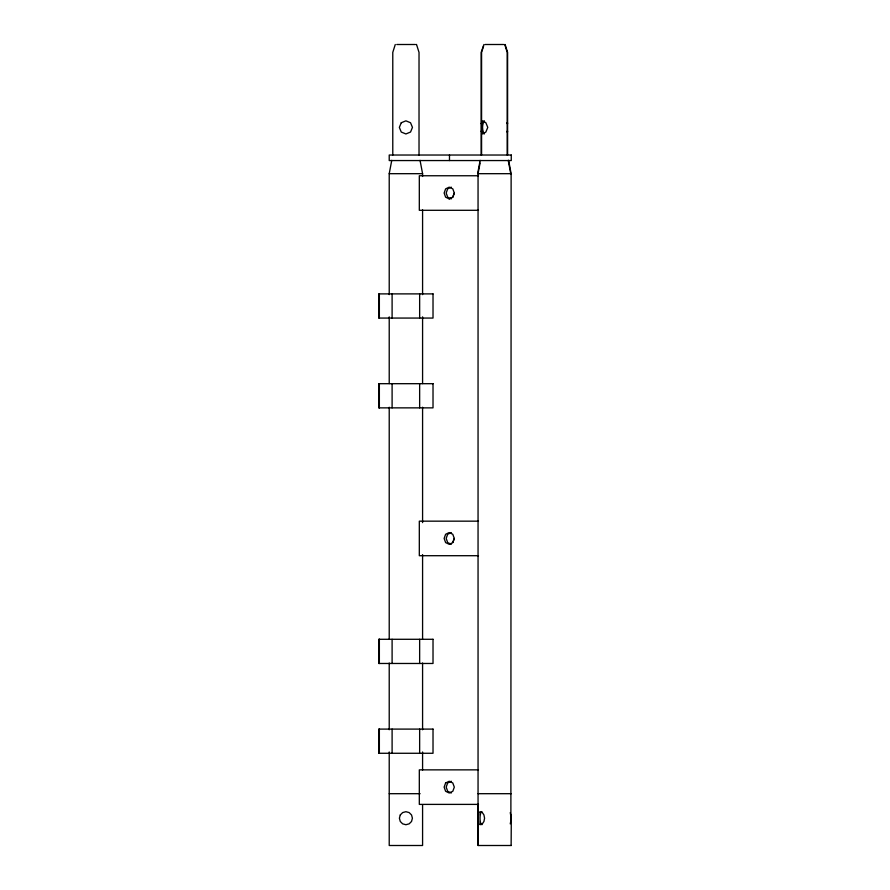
<?xml version="1.0" encoding="UTF-8"?>
<svg xmlns="http://www.w3.org/2000/svg" width="890" height="890" viewBox="0 0 890 890"><rect width="100%" height="100%" fill="white"/><g stroke="black" fill="none" stroke-linecap="round" stroke-linejoin="round"><path stroke-width="1.33" d="M478.23 845.5L478.23 804.382M511.294 845.5L478.052 845.5L478.052 173.684L480.066 163.026M508.613 160.356L511.127 173.684L510.882 821.47M481.579 155.027L481.579 52.388L483.637 45.813M505.131 44.5L507.6 52.388L507.6 155.027M481.167 155.027L481.167 52.388L483.938 44.5M504.741 44.5L507.211 52.388L507.211 155.027M478.052 817.754L479.076 812.581L480.144 811.702L482.336 812.581L483.938 814.962L484.572 818.21L483.938 821.47L482.336 823.851L480.144 824.719L479.076 823.851L478.052 818.667M478.23 817.754L478.397 815.896M510.259 812.581L511.294 818.667L510.259 823.851M481.167 123.677L482.769 120.84L485.862 122.753L487.776 127.392L485.862 132.043L482.769 133.956L481.167 131.119M507.089 132.043L507.211 131.119M481.579 123.677L481.701 122.753M507.478 132.043L507.6 131.119M480.155 160.356L477.63 173.684L511.127 173.684M389.219 294.623L389.219 173.684L391.756 160.356M395.271 44.5L392.779 52.388L392.779 155.027M454.267 193.03L452.788 197.18L449.216 198.893L445.623 197.18L444.132 193.03L445.623 188.869L449.216 187.156L452.821 188.869L454.312 193.03L452.821 197.18L449.183 198.893M452.788 542.589L454.267 538.428L452.788 534.278L449.183 532.565L445.623 534.278L444.132 538.428L445.623 542.589L449.216 544.302L452.821 542.589L454.312 538.428M484.394 120.84C481.957 124.166 481.957 130.63 484.394 133.956M481.935 811.702L480.867 812.581C479.71 816.13 479.732 820.291 480.867 823.851L481.935 824.719M451.297 187.156L447.659 188.869L446.179 193.03L447.692 197.18L451.297 198.893M451.297 532.565L447.659 534.278L446.179 538.428L447.692 542.589L451.297 544.302M451.297 781.253L447.659 782.977L446.179 787.127L447.692 791.277L451.297 793.001M396.773 44.5L415.029 44.5M415.719 44.5L416.531 44.5L419.023 52.388L419.023 155.027M485.139 44.5L503.64 44.5M389.219 173.684L422.583 173.684L422.583 176.465M478.486 175.753L419.312 175.753L419.312 210.296L478.486 210.296M478.486 521.162L419.312 521.162L419.312 555.705L478.486 555.705M478.486 769.861L419.312 769.861L419.312 804.393L478.486 804.393M389.219 793.691L420.113 793.691M478.052 793.691L511.294 793.691M508.223 160.356L510.749 173.684M420.047 160.356L422.583 173.684M507.478 122.753L507.6 123.677M481.579 131.119L481.701 132.043M507.089 122.753L507.211 123.677M510.882 814.962L511.127 817.754M478.23 818.667L478.397 820.535M511.294 818.667L511.127 845.5M449.483 155.027L449.483 160.556M422.583 209.829L422.583 294.623M422.583 316.862L422.583 383.59M422.583 407.231L422.583 522.608M422.583 554.581L422.583 639.387M422.583 663.017L422.583 729.744M422.583 751.983L422.583 770.061M422.583 804.593L422.583 845.5L389.219 845.5L389.219 751.983M419.646 293.889L419.646 318.064M419.646 383.69L419.646 407.865M419.646 639.287L419.646 663.473M419.646 729.099L419.646 753.274M392.101 293.889L392.101 318.064M392.101 383.69L392.101 407.865M392.101 639.287L392.101 663.473M392.101 729.099L392.101 753.274M389.219 316.862L389.219 383.59M389.219 407.231L389.219 639.387M389.219 663.017L389.219 729.744M379.363 293.889L379.363 318.064M379.363 383.69L379.363 407.865M379.363 639.287L379.363 663.473M379.363 729.099L379.363 753.274M379.274 293.889L379.274 318.064M379.274 383.69L379.274 407.865M379.274 639.287L379.274 663.473M379.274 729.099L379.274 753.274M400.266 814.962L399.399 818.21L400.266 821.47L402.647 823.851L405.907 824.719L409.155 823.851L411.536 821.47L412.404 818.21L411.536 814.962L409.155 812.581L405.907 811.702L402.647 812.581L400.266 814.962M445.623 782.977L444.132 787.127L445.623 791.277L449.216 793.001L452.821 791.277L454.312 787.127L452.788 782.977L449.216 781.253L445.623 782.977M401.257 122.753L399.343 127.392L401.257 132.043L405.907 133.956L410.546 132.043L412.459 127.392L410.546 122.753L405.907 120.84L401.257 122.753M511.261 155.027L389.219 155.027L389.219 160.556L511.261 160.556L511.261 155.027M433.018 293.889L378.706 293.889L378.706 318.064L433.018 318.064L433.018 293.889M433.018 383.69L378.706 383.69L378.706 407.865L433.018 407.865L433.018 383.69M433.018 639.287L378.706 639.287L378.706 663.473L433.018 663.473L433.018 639.287M433.018 729.099L378.706 729.099L378.706 753.274L433.018 753.274L433.018 729.099"/></g></svg>
